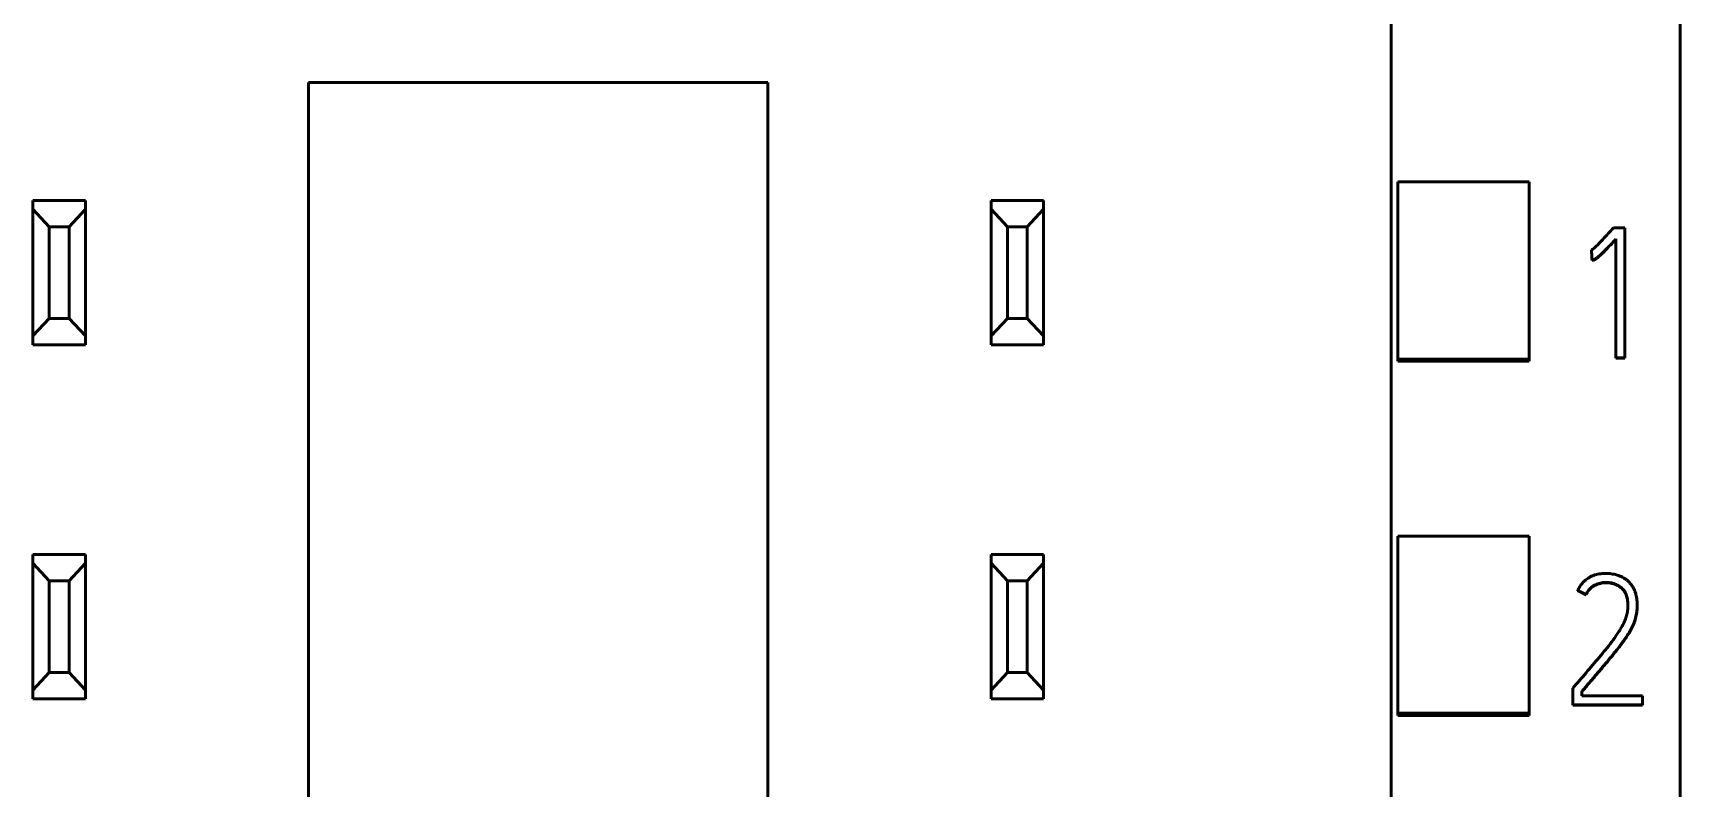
# Model space of a CAD drawing. Header units: millimetres. Extents: x 0 to 594, y 0 to 420.
# Drawn here: x 140.76 to 165.86, y 342.07 to 353.59 of the extents above; entities that cross this region are included whole.
import ezdxf

# ---------------------------------------------------------------- set-up
doc = ezdxf.new("R2010")
doc.units = ezdxf.units.MM
doc.layers.add('1', color=7, linetype='Continuous')

msp = doc.modelspace()

# ---------------------------------------------------------------- linework, layer by layer
at = {"layer": '1', "color": 7, "linetype": 'Continuous', "lineweight": 50}
for p, q in [((165.861, 360.313), (165.861, 246.895)), ((161.461, 249.217), (161.461, 358.032)), ((144.961, 352.832), (151.961, 352.832)), ((144.961, 251.932), (144.961, 352.832)), ((151.961, 352.832), (151.961, 251.932)), ((161.561, 348.613), (161.561, 351.317)), ((161.561, 351.317), (163.561, 351.317)), ((163.561, 348.613), (163.561, 351.317)), ((140.761, 351.032), (141.561, 351.032)), ((140.761, 350.899), (140.761, 351.032)), ((140.761, 348.966), (140.761, 350.899)), ((141.011, 350.632), (140.761, 350.899)), ((141.561, 350.899), (141.311, 350.632)), ((141.561, 351.032), (141.561, 350.899)), ((141.561, 350.899), (141.561, 348.966)), ((155.361, 351.032), (156.161, 351.032)), ((155.361, 350.899), (155.361, 351.032)), ((155.361, 348.966), (155.361, 350.899)), ((155.611, 350.632), (155.361, 350.899)), ((156.161, 350.899), (155.911, 350.632)), ((156.161, 351.032), (156.161, 350.899)), ((156.161, 350.899), (156.161, 348.966)), ((141.011, 350.632), (141.011, 349.232)), ((141.311, 350.632), (141.011, 350.632)), ((141.311, 349.232), (141.311, 350.632)), ((155.611, 350.632), (155.611, 349.232)), ((155.911, 350.632), (155.611, 350.632)), ((155.911, 349.232), (155.911, 350.632)), ((165.022, 350.616), (164.848, 350.616)), ((164.884, 350.445), (164.884, 348.634)), ((165.022, 348.634), (165.022, 350.616)), ((164.512, 350.272), (164.512, 350.266)), ((164.52, 350.125), (164.52, 350.119)), ((140.761, 348.966), (141.011, 349.232)), ((141.011, 349.232), (141.311, 349.232)), ((141.311, 349.232), (141.561, 348.966)), ((155.361, 348.966), (155.611, 349.232)), ((155.611, 349.232), (155.911, 349.232)), ((155.911, 349.232), (156.161, 348.966)), ((140.761, 348.832), (140.761, 348.966)), ((141.561, 348.966), (141.561, 348.832)), ((155.361, 348.832), (155.361, 348.966)), ((156.161, 348.966), (156.161, 348.832)), ((141.561, 348.832), (140.761, 348.832)), ((156.161, 348.832), (155.361, 348.832)), ((161.561, 348.581), (161.561, 348.613)), ((161.561, 348.613), (163.561, 348.613)), ((161.561, 348.581), (163.561, 348.581)), ((163.561, 348.581), (163.561, 348.613)), ((164.884, 348.634), (165.022, 348.634)), ((164.884, 348.634), (164.884, 348.628)), ((165.022, 348.628), (164.884, 348.628)), ((165.022, 348.634), (165.022, 348.628)), ((161.561, 343.212), (161.561, 345.915)), ((161.561, 345.915), (163.561, 345.915)), ((163.561, 343.212), (163.561, 345.915)), ((140.761, 345.632), (141.561, 345.632)), ((140.761, 345.499), (140.761, 345.632)), ((141.561, 345.632), (141.561, 345.499)), ((155.361, 345.632), (156.161, 345.632)), ((155.361, 345.499), (155.361, 345.632)), ((156.161, 345.632), (156.161, 345.499)), ((140.761, 343.566), (140.761, 345.499)), ((141.011, 345.232), (140.761, 345.499)), ((141.561, 345.499), (141.311, 345.232)), ((141.561, 345.499), (141.561, 343.566)), ((155.361, 343.566), (155.361, 345.499)), ((155.611, 345.232), (155.361, 345.499)), ((156.161, 345.499), (155.911, 345.232)), ((156.161, 345.499), (156.161, 343.566)), ((141.011, 345.232), (141.011, 343.832)), ((141.311, 345.232), (141.011, 345.232)), ((141.311, 343.832), (141.311, 345.232)), ((155.611, 345.232), (155.611, 343.832)), ((155.911, 345.232), (155.611, 345.232)), ((155.911, 343.832), (155.911, 345.232)), ((164.301, 345.088), (164.301, 345.081)), ((164.426, 345.024), (164.426, 345.018)), ((165.208, 344.856), (165.208, 344.862)), ((140.761, 343.566), (141.011, 343.832)), ((141.011, 343.832), (141.311, 343.832)), ((141.311, 343.832), (141.561, 343.566)), ((155.361, 343.566), (155.611, 343.832)), ((155.611, 343.832), (155.911, 343.832)), ((155.911, 343.832), (156.161, 343.566)), ((140.761, 343.432), (140.761, 343.566)), ((141.561, 343.432), (140.761, 343.432)), ((141.561, 343.566), (141.561, 343.432)), ((155.361, 343.432), (155.361, 343.566)), ((156.161, 343.432), (155.361, 343.432)), ((156.161, 343.566), (156.161, 343.432)), ((164.226, 343.596), (164.226, 343.342)), ((164.365, 343.48), (164.365, 343.547)), ((165.291, 343.48), (164.365, 343.48)), ((165.291, 343.342), (165.291, 343.48)), ((161.561, 343.181), (161.561, 343.212)), ((161.561, 343.212), (163.561, 343.212)), ((161.561, 343.181), (163.561, 343.181)), ((163.561, 343.181), (163.561, 343.212)), ((164.226, 343.342), (164.226, 343.336)), ((164.226, 343.342), (165.291, 343.342)), ((165.291, 343.336), (164.226, 343.336)), ((165.291, 343.342), (165.291, 343.336))]:
    msp.add_line(p, q, dxfattribs=at)
for points, knots in [([(164.848, 350.616), (164.821, 350.586), (164.794, 350.556), (164.74, 350.497), (164.712, 350.468), (164.671, 350.424), (164.657, 350.41), (164.629, 350.381), (164.615, 350.366), (164.587, 350.338), (164.572, 350.325), (164.542, 350.298), (164.527, 350.285), (164.512, 350.272)], [0, 0, 0, 0, 0.25, 0.25, 0.5, 0.5, 0.625, 0.625, 0.75, 0.75, 0.875, 0.875, 1, 1, 1, 1]), ([(164.52, 350.125), (164.525, 350.125), (164.531, 350.126), (164.541, 350.128), (164.546, 350.129), (164.555, 350.133), (164.56, 350.135), (164.569, 350.14), (164.573, 350.143), (164.586, 350.151), (164.594, 350.158), (164.61, 350.17), (164.618, 350.177), (164.641, 350.197), (164.656, 350.211), (164.685, 350.239), (164.7, 350.254), (164.743, 350.297), (164.771, 350.326), (164.828, 350.385), (164.856, 350.415), (164.884, 350.445)], [0, 0, 0, 0, 0.03125, 0.03125, 0.0625, 0.0625, 0.09375, 0.09375, 0.125, 0.125, 0.1875, 0.1875, 0.25, 0.25, 0.375, 0.375, 0.5, 0.5, 0.75, 0.75, 1, 1, 1, 1]), ([(164.884, 350.439), (164.856, 350.409), (164.828, 350.379), (164.771, 350.32), (164.743, 350.291), (164.7, 350.247), (164.685, 350.233), (164.655, 350.205), (164.64, 350.191), (164.617, 350.171), (164.61, 350.164), (164.594, 350.151), (164.586, 350.145), (164.573, 350.136), (164.569, 350.134), (164.56, 350.129), (164.555, 350.126), (164.546, 350.123), (164.541, 350.122), (164.531, 350.119), (164.525, 350.119), (164.52, 350.119)], [0, 0, 0, 0, 0.25, 0.25, 0.5, 0.5, 0.625, 0.625, 0.75, 0.75, 0.8125, 0.8125, 0.875, 0.875, 0.90625, 0.90625, 0.9375, 0.9375, 0.96875, 0.96875, 1, 1, 1, 1]), ([(164.426, 345.024), (164.437, 345.047), (164.451, 345.069), (164.475, 345.1), (164.484, 345.109), (164.502, 345.127), (164.512, 345.136), (164.544, 345.158), (164.566, 345.171), (164.615, 345.19), (164.64, 345.197), (164.678, 345.205), (164.691, 345.206), (164.717, 345.209), (164.73, 345.209), (164.769, 345.209), (164.794, 345.206), (164.832, 345.197), (164.845, 345.194), (164.869, 345.186), (164.881, 345.181), (164.916, 345.164), (164.938, 345.151), (164.969, 345.126), (164.979, 345.117), (164.996, 345.099), (165.005, 345.089), (165.016, 345.073), (165.019, 345.067), (165.026, 345.056), (165.035, 345.039), (165.042, 345.021), (165.05, 344.996), (165.054, 344.983), (165.059, 344.958), (165.061, 344.945), (165.064, 344.92), (165.065, 344.907), (165.067, 344.881), (165.067, 344.868), (165.067, 344.843), (165.066, 344.83), (165.064, 344.804), (165.063, 344.791), (165.058, 344.753), (165.053, 344.727), (165.043, 344.69), (165.039, 344.678), (165.031, 344.653), (165.027, 344.641), (165.012, 344.605), (165.001, 344.582), (164.977, 344.537), (164.964, 344.515), (164.938, 344.471), (164.924, 344.45), (164.881, 344.386), (164.852, 344.344), (164.759, 344.221), (164.694, 344.142), (164.595, 344.024), (164.562, 343.985), (164.495, 343.907), (164.462, 343.868), (164.394, 343.79), (164.361, 343.751), (164.293, 343.674), (164.26, 343.635), (164.226, 343.596)], [0, 0, 0, 0, 0.03125, 0.03125, 0.046875, 0.046875, 0.0625, 0.0625, 0.09375, 0.09375, 0.125, 0.125, 0.140625, 0.140625, 0.15625, 0.15625, 0.1875, 0.1875, 0.203125, 0.203125, 0.21875, 0.21875, 0.25, 0.25, 0.265625, 0.265625, 0.28125, 0.28125, 0.289062, 0.289062, 0.296875, 0.3125, 0.3125, 0.328125, 0.328125, 0.34375, 0.34375, 0.359375, 0.359375, 0.375, 0.375, 0.390625, 0.390625, 0.40625, 0.40625, 0.4375, 0.4375, 0.453125, 0.453125, 0.46875, 0.46875, 0.5, 0.5, 0.53125, 0.53125, 0.5625, 0.5625, 0.625, 0.625, 0.75, 0.75, 0.8125, 0.8125, 0.875, 0.875, 0.9375, 0.9375, 1, 1, 1, 1]), ([(164.365, 343.547), (164.404, 343.593), (164.443, 343.638), (164.521, 343.73), (164.56, 343.776), (164.638, 343.867), (164.677, 343.913), (164.755, 344.005), (164.793, 344.051), (164.869, 344.144), (164.907, 344.191), (164.961, 344.263), (164.979, 344.287), (165.014, 344.336), (165.032, 344.361), (165.065, 344.411), (165.081, 344.436), (165.111, 344.488), (165.126, 344.514), (165.144, 344.555), (165.15, 344.569), (165.161, 344.597), (165.167, 344.611), (165.181, 344.654), (165.188, 344.684), (165.199, 344.742), (165.203, 344.772), (165.207, 344.817), (165.208, 344.832), (165.208, 344.862), (165.208, 344.877), (165.206, 344.923), (165.203, 344.952), (165.195, 344.997), (165.192, 345.011), (165.184, 345.041), (165.18, 345.055), (165.169, 345.083), (165.163, 345.097), (165.15, 345.124), (165.142, 345.137), (165.13, 345.156), (165.126, 345.162), (165.117, 345.175), (165.112, 345.181), (165.098, 345.198), (165.088, 345.209), (165.066, 345.231), (165.055, 345.241), (165.037, 345.255), (165.031, 345.259), (165.018, 345.267), (165.012, 345.271), (164.979, 345.291), (164.951, 345.303), (164.908, 345.318), (164.894, 345.322), (164.864, 345.33), (164.849, 345.333), (164.819, 345.339), (164.804, 345.34), (164.774, 345.343), (164.759, 345.344), (164.729, 345.345), (164.714, 345.344), (164.684, 345.343), (164.669, 345.342), (164.623, 345.337), (164.594, 345.331), (164.55, 345.317), (164.536, 345.312), (164.515, 345.303), (164.508, 345.299), (164.495, 345.292), (164.488, 345.289), (164.455, 345.27), (164.431, 345.252), (164.397, 345.222), (164.386, 345.211), (164.366, 345.189), (164.356, 345.177), (164.329, 345.141), (164.314, 345.115), (164.301, 345.088)], [0, 0, 0, 0, 0.0625, 0.0625, 0.125, 0.125, 0.1875, 0.1875, 0.25, 0.25, 0.3125, 0.3125, 0.34375, 0.34375, 0.375, 0.375, 0.40625, 0.40625, 0.4375, 0.4375, 0.453125, 0.453125, 0.46875, 0.46875, 0.5, 0.5, 0.53125, 0.53125, 0.546875, 0.546875, 0.5625, 0.5625, 0.59375, 0.59375, 0.609375, 0.609375, 0.625, 0.625, 0.640625, 0.640625, 0.65625, 0.65625, 0.664062, 0.664062, 0.671875, 0.671875, 0.6875, 0.6875, 0.703125, 0.703125, 0.710937, 0.710937, 0.71875, 0.71875, 0.75, 0.75, 0.765625, 0.765625, 0.78125, 0.78125, 0.796875, 0.796875, 0.8125, 0.8125, 0.828125, 0.828125, 0.84375, 0.84375, 0.875, 0.875, 0.890625, 0.890625, 0.898437, 0.898437, 0.90625, 0.90625, 0.9375, 0.9375, 0.953125, 0.953125, 0.96875, 0.96875, 1, 1, 1, 1]), ([(165.067, 344.853), (165.067, 344.864), (165.067, 344.874), (165.065, 344.897), (165.064, 344.91), (165.061, 344.936), (165.06, 344.948), (165.054, 344.974), (165.051, 344.986), (165.043, 345.011), (165.039, 345.023), (165.03, 345.041), (165.027, 345.047), (165.021, 345.058), (165.018, 345.064), (164.999, 345.091), (164.982, 345.11), (164.956, 345.13), (164.951, 345.134), (164.94, 345.142), (164.924, 345.153), (164.896, 345.168), (164.872, 345.178), (164.847, 345.187), (164.835, 345.191), (164.797, 345.199), (164.771, 345.202), (164.718, 345.203), (164.692, 345.201), (164.654, 345.194), (164.641, 345.191), (164.616, 345.184), (164.604, 345.18), (164.58, 345.17), (164.568, 345.164), (164.545, 345.152), (164.534, 345.145), (164.502, 345.122), (164.484, 345.104), (164.459, 345.074), (164.452, 345.063), (164.438, 345.041), (164.432, 345.03), (164.426, 345.018)], [0, 0, 0, 0, 0.034222, 0.034222, 0.076212, 0.076212, 0.118203, 0.118203, 0.160193, 0.160193, 0.202183, 0.202183, 0.223179, 0.223179, 0.244174, 0.244174, 0.328155, 0.328155, 0.34915, 0.34915, 0.370145, 0.412135, 0.454126, 0.454126, 0.496116, 0.496116, 0.580097, 0.580097, 0.664077, 0.664077, 0.706068, 0.706068, 0.748058, 0.748058, 0.790048, 0.790048, 0.832039, 0.832039, 0.916019, 0.916019, 0.95801, 0.95801, 1, 1, 1, 1]), ([(165.208, 344.856), (165.208, 344.85), (165.208, 344.845), (165.208, 344.824), (165.207, 344.809), (165.203, 344.764), (165.199, 344.734), (165.188, 344.676), (165.18, 344.646), (165.166, 344.603), (165.161, 344.589), (165.15, 344.561), (165.144, 344.547), (165.125, 344.506), (165.11, 344.48), (165.08, 344.428), (165.064, 344.403), (165.031, 344.353), (165.014, 344.329), (164.979, 344.28), (164.961, 344.256), (164.906, 344.184), (164.869, 344.137), (164.793, 344.044), (164.754, 343.998), (164.677, 343.906), (164.638, 343.861), (164.56, 343.769), (164.521, 343.724), (164.443, 343.632), (164.404, 343.586), (164.365, 343.541)], [0, 0, 0, 0, 0.010489, 0.010489, 0.038761, 0.038761, 0.095304, 0.095304, 0.151848, 0.151848, 0.180119, 0.180119, 0.208391, 0.208391, 0.264935, 0.264935, 0.321478, 0.321478, 0.378022, 0.378022, 0.434565, 0.434565, 0.547652, 0.547652, 0.660739, 0.660739, 0.773826, 0.773826, 0.886913, 0.886913, 1, 1, 1, 1])]:
    msp.add_open_spline(points, degree=3, knots=knots, dxfattribs=at)
for points, weights in [([(164.512, 350.272), (164.516, 350.198), (164.52, 350.125)], [0.499999997999, 0.500000002001, 0.499999997999]), ([(164.52, 350.119), (164.516, 350.192), (164.512, 350.266)], [0.499999993743, 0.500000006257, 0.499999993743]), ([(164.301, 345.088), (164.363, 345.056), (164.426, 345.024)], [0.500000158949, 0.499999841051, 0.500000158949]), ([(164.426, 345.018), (164.363, 345.05), (164.301, 345.081)], [0.49999998791, 0.50000001209, 0.49999998791])]:
    msp.add_rational_spline(points, weights, degree=2, dxfattribs=at)

doc.saveas('drawing.dxf')
